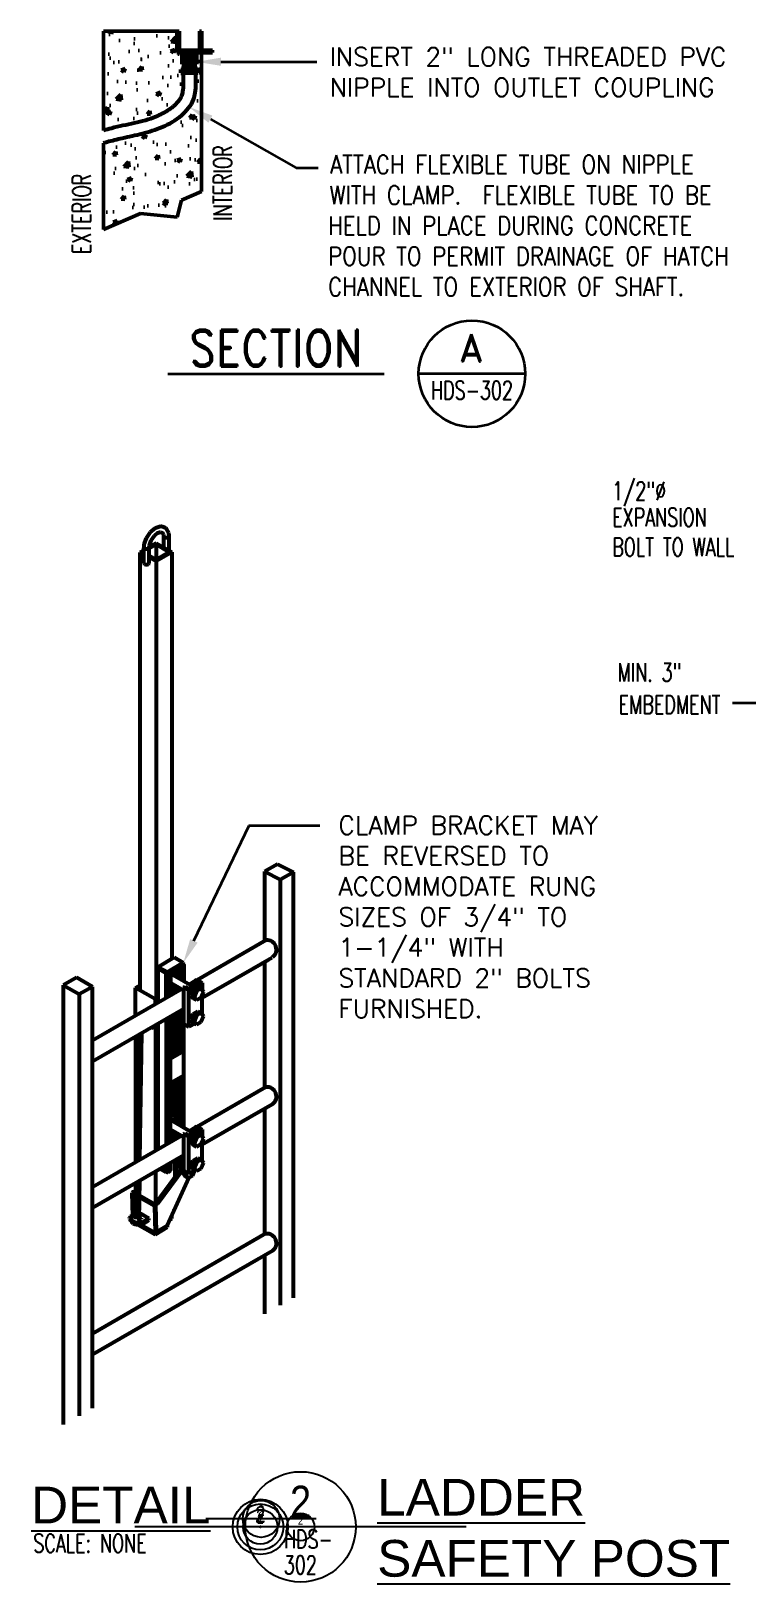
# Model space of a CAD drawing. Header units: inches. Extents: x 2588 to 2838, y -620 to -90.
# Drawn here: x 2682.7 to 2741.3, y -225.2 to -98.2 of the extents above; entities that cross this region are included whole.
import ezdxf
from ezdxf.enums import TextEntityAlignment as Align

# ---------------------------------------------------------------- set-up
doc = ezdxf.new("R2010")
doc.units = ezdxf.units.IN
doc.header["$MEASUREMENT"] = 0
for name, color, linetype in [('0 @ 1', 7, 'Continuous'), ('0 @ 24', 7, 'Continuous'), ('0 @ 30', 7, 'Continuous'), ('0 @ 32', 7, 'Continuous'), ('0 @ 40', 7, 'Continuous'), ('0 @ 48', 7, 'Continuous'), ('0 @ 96', 7, 'Continuous')]:
    doc.layers.add(name, color=color, linetype=linetype)
for name, color, linetype, lineweight in [('DT-MDSO', 200, 'Continuous', 53), ('MU-NOTES', 11, 'Continuous', 35), ('MU-VAULT', 60, 'Continuous', 50)]:
    doc.layers.add(name, color=color, linetype=linetype, lineweight=lineweight)
doc.styles.add('BOLD', font='arial.ttf')
doc.styles.add('ROMAND', font='ROMAND.SHX')
doc.styles.add('RomanS', font='romans.shx')
doc.styles.add('RomanS_not anno', font='romans.shx', dxfattribs={"width": 0.85})

# ---------------------------------------------------------------- blocks, each defined once
blk = doc.blocks.new('Subtitle_Ref_Bubble')
at = {"linetype": 'ByBlock', "lineweight": -2}
blk.add_line((9.034, 0), (-9.034, 0), dxfattribs=at)
blk.add_circle((0, 0), 3.011, dxfattribs=at)
at = {"linetype": 'ByBlock', "lineweight": -2, "style": 'BOLD', "width": 0.85}
blk.add_attdef('NUMBER', text='', height=1, dxfattribs=at).set_placement((0, 0.5), align=Align.CENTER)
at = {"linetype": 'ByBlock', "lineweight": -2, "style": 'RomanS_not anno', "width": 0.85}
blk.add_attdef('SHEET', text='', height=0.75, dxfattribs=at).set_placement((0, -0.5), align=Align.TOP_CENTER)
blk = doc.blocks.new('*U27')
at = {"layer": '0 @ 1'}
ref = blk.add_blockref('Subtitle_Ref_Bubble', (2701.46, -220.55), dxfattribs=dict(at, xscale=0.015625, yscale=0.015625, zscale=0.015625))
ref.add_attrib('NUMBER', '2', dxfattribs={"layer": '0', "color": 0, "linetype": 'ByBlock', "lineweight": -2, "height": 0.0273, "style": 'BOLD', "width": 0.85}).set_placement((2701.46, -220.54), align=Align.CENTER)
at = {"layer": '0 @ 24'}
ref = blk.add_blockref('Subtitle_Ref_Bubble', (2704.75, -220.55), dxfattribs=dict(at, xscale=0.375, yscale=0.375, zscale=0.375))
ref.add_attrib('NUMBER', '2', dxfattribs={"layer": '0', "color": 0, "linetype": 'ByBlock', "lineweight": -2, "height": 0.656, "style": 'BOLD', "width": 0.85}).set_placement((2704.75, -220.36), align=Align.CENTER)
at = {"layer": '0 @ 30'}
ref = blk.add_blockref('Subtitle_Ref_Bubble', (2701.46, -220.55), dxfattribs=dict(at, xscale=0.46875, yscale=0.46875, zscale=0.46875))
ref.add_attrib('NUMBER', '2', dxfattribs={"layer": '0', "color": 0, "linetype": 'ByBlock', "lineweight": -2, "height": 0.82, "style": 'BOLD', "width": 0.85}).set_placement((2701.46, -220.32), align=Align.CENTER)
at = {"layer": '0 @ 32'}
ref = blk.add_blockref('Subtitle_Ref_Bubble', (2701.52, -219.9), dxfattribs=dict(at, xscale=0.5, yscale=0.5, zscale=0.5))
ref.add_attrib('NUMBER', '2', dxfattribs={"layer": '0', "color": 0, "linetype": 'ByBlock', "lineweight": -2, "height": 0.875, "style": 'BOLD', "width": 0.85}).set_placement((2701.52, -219.65), align=Align.CENTER)
at = {"layer": '0 @ 40'}
ref = blk.add_blockref('Subtitle_Ref_Bubble', (2701.46, -220.55), dxfattribs=dict(at, xscale=0.625, yscale=0.625, zscale=0.625))
ref.add_attrib('NUMBER', '2', dxfattribs={"layer": '0', "color": 0, "linetype": 'ByBlock', "lineweight": -2, "height": 1.09, "style": 'BOLD', "width": 0.85}).set_placement((2701.46, -220.24), align=Align.CENTER)
at = {"layer": '0 @ 48'}
ref = blk.add_blockref('Subtitle_Ref_Bubble', (2701.46, -220.55), dxfattribs=dict(at, xscale=0.75, yscale=0.75, zscale=0.75))
ref.add_attrib('NUMBER', '2', dxfattribs={"layer": '0', "color": 0, "linetype": 'ByBlock', "lineweight": -2, "height": 1.31, "style": 'BOLD', "width": 0.85}).set_placement((2701.46, -220.17), align=Align.CENTER)
at = {"layer": '0 @ 96'}
ref = blk.add_blockref('Subtitle_Ref_Bubble', (2704.75, -220.55), dxfattribs=dict(at, xscale=1.5, yscale=1.5, zscale=1.5))
ref.add_attrib('NUMBER', '2', dxfattribs={"layer": '0', "color": 0, "linetype": 'ByBlock', "lineweight": -2, "height": 2.62, "style": 'BOLD', "width": 0.85}).set_placement((2704.75, -219.8), align=Align.CENTER)

msp = doc.modelspace()

# ---------------------------------------------------------------- hatches: boundary and pattern name
at = {"layer": 'MU-VAULT'}
h = msp.add_hatch(dxfattribs=at)
h.set_pattern_fill('AR-CONC', color=256, scale=0.4826, style=0)
h.set_pattern_definition([(50, (2484.155, -251.0765), (3.461498, -0.302842), [0.36195, -3.98145]), (355, (2484.155, -251.0765), (-0.669614, 3.63008), [0.28956, -3.18516]), (100.4514, (2484.4433, -251.1018), (2.791886, 3.327235), [0.30761, -3.38371]), (46.1842, (2484.155, -250.1113), (5.150505, -0.798795), [0.54292, -5.97218]), (96.6356, (2484.584, -250.178), (4.51068, 4.70109), [0.46142, -5.07557]), (351.1842, (2484.155, -250.1113), (4.51068, 4.7011), [0.43434, -4.77774]), (21, (2484.6375, -250.3526), (2.880673, -1.94304), [0.36195, -3.98145]), (326, (2484.6375, -250.3526), (1.17424, 3.499574), [0.28956, -3.18516]), (71.4514, (2484.8775, -250.5146), (4.054914, 1.556532), [0.30761, -3.38371]), (37.5, (2484.1549, -251.0765), (0.0586835, 1.606546), [0, -3.146552, 0, -3.23342, 0, -3.197225]), (7.5, (2484.1549, -251.0765), (1.269574, 1.903431), [0, -1.843532, 0, -3.074162, 0, -1.218565]), (327.5, (2483.0787, -251.0765), (2.576227, -0.10885), [0, -1.2065, 0, -3.76428, 0, -4.99491]), (317.5, (2482.596, -251.0765), (2.814456, 0.483107), [0, -1.56845, 0, -2.499868, 0, -3.54711])])
edge = h.paths.add_edge_path()
edge.add_line((2695.04, -99.94), (2694.64, -99.94))
edge.add_line((2694.64, -99.94), (2694.64, -98.18))
edge.add_line((2694.64, -98.18), (2688.64, -98.18))
edge.add_line((2688.64, -98.18), (2688.64, -106.31))
edge.add_spline(control_points=[(2688.64, -106.31), (2688.85, -106.25), (2689.06, -106.2), (2689.91, -105.98), (2690.54, -105.86), (2691.76, -105.58), (2692.36, -105.42), (2693.29, -105.04), (2693.64, -104.86), (2694.3, -104.41), (2694.6, -104.13), (2694.89, -103.73), (2694.95, -103.61), (2695.05, -103.38), (2695.08, -103.26), (2695.14, -102.94), (2695.16, -102.73), (2695.16, -102.37), (2695.15, -102.24), (2695.15, -101.59)], knot_values=[0.13922, 0.13922, 0.13922, 0.13922, 0.776289, 0.776289, 2.692759, 2.692759, 4.60923, 4.60923, 5.91004, 5.91004, 7.210851, 7.210851, 7.717003, 7.717003, 8.223156, 8.223156, 8.943923, 8.943923, 9.347005, 9.347005, 9.347005, 9.347005], degree=3, periodic=0)
edge.add_line((2695.15, -101.59), (2694.95, -101.59))
edge.add_line((2694.95, -101.59), (2694.95, -101.33))
edge.add_line((2694.95, -101.33), (2695.15, -101.33))
edge.add_spline(control_points=[(2695.15, -101.33), (2695.15, -101.25), (2695.15, -101.18), (2695.14, -101.09)], knot_values=[0.052121, 0.052121, 0.052121, 0.052121, 0.089135, 0.089135, 0.089135, 0.089135], degree=3, periodic=0)
edge.add_line((2695.14, -101.09), (2695.19, -101.09))
edge.add_line((2695.19, -101.09), (2695.19, -100.89))
edge.add_line((2695.19, -100.89), (2695.04, -100.89))
edge.add_line((2695.04, -100.89), (2695.04, -99.94))
edge = h.paths.add_edge_path()
edge.add_line((2696.64, -99.94), (2696.24, -99.94))
edge.add_line((2696.24, -99.94), (2696.24, -100.89))
edge.add_line((2696.24, -100.89), (2696.09, -100.89))
edge.add_line((2696.09, -100.89), (2696.09, -101.09))
edge.add_line((2696.09, -101.09), (2696.14, -101.09))
edge.add_spline(control_points=[(2696.14, -101.09), (2696.14, -101.18), (2696.15, -101.25), (2696.15, -101.33)], knot_values=[0.053273, 0.053273, 0.053273, 0.053273, 0.090908, 0.090908, 0.090908, 0.090908], degree=3, periodic=0)
edge.add_line((2696.15, -101.33), (2696.34, -101.33))
edge.add_line((2696.34, -101.33), (2696.34, -101.46))
edge.add_arc((2696.47, -101.46), 0.128, 68.9837, 180, ccw=False)
edge.add_line((2696.51, -101.34), (2696.39, -101.56))
edge.add_arc((2696.47, -101.46), 0.128, 180, 231.0163, ccw=False)
edge.add_line((2696.34, -101.46), (2696.34, -101.59))
edge.add_line((2696.34, -101.59), (2696.15, -101.59))
edge.add_spline(control_points=[(2696.15, -101.59), (2696.15, -102.21), (2696.16, -102.35), (2696.16, -102.73), (2696.15, -102.99), (2696.08, -103.42), (2696.03, -103.6), (2695.87, -104.04), (2695.73, -104.29), (2695.39, -104.72), (2695.2, -104.92), (2694.52, -105.52), (2693.99, -105.82), (2692.9, -106.29), (2692.34, -106.45), (2691.24, -106.73), (2690.7, -106.84), (2689.74, -107.06), (2689.33, -107.16), (2688.83, -107.3), (2688.73, -107.33), (2688.64, -107.36)], knot_values=[0.142002, 0.142002, 0.142002, 0.142002, 0.533719, 0.533719, 1.20199, 1.20199, 1.665996, 1.665996, 2.364224, 2.364224, 3.062452, 3.062452, 4.718596, 4.718596, 6.37474, 6.37474, 8.030884, 8.030884, 9.35038, 9.35038, 9.646594, 9.646594, 9.646594, 9.646594], degree=3, periodic=0)
edge.add_line((2688.64, -107.36), (2688.64, -114.43))
edge.add_line((2688.64, -114.43), (2691.65, -113.11))
edge.add_line((2691.65, -113.11), (2694.65, -113.42))
edge.add_line((2694.65, -113.42), (2695.01, -112.03))
edge.add_line((2695.01, -112.03), (2696.64, -111.31))
edge.add_line((2696.64, -111.31), (2696.64, -99.94))
h.paths.add_polyline_path([(2696.42, -101.58), (2696.55, -101.36, -0.854327)], flags=16)

# ---------------------------------------------------------------- linework, layer by layer
at = {"layer": 'DT-MDSO'}
for p, q in [((2694.64, -98.18), (2694.64, -99.94)), ((2694.64, -98.18), (2694.81, -98.18)), ((2694.81, -98.18), (2694.81, -99.76)), ((2696.47, -98.18), (2696.47, -99.76)), ((2696.47, -98.18), (2696.64, -98.18)), ((2696.64, -98.18), (2696.64, -99.94)), ((2694.64, -99.94), (2696.64, -99.94)), ((2694.81, -99.76), (2696.47, -99.76)), ((2695.04, -99.94), (2695.04, -100.89)), ((2695.04, -100.11), (2696.24, -100.3)), ((2695.04, -100.31), (2696.24, -100.5)), ((2695.26, -99.94), (2696.24, -100.09)), ((2696.08, -99.94), (2697.54, -99.94)), ((2696.24, -99.94), (2696.24, -100.89)), ((2696.64, -99.76), (2697.54, -99.76)), ((2697.54, -99.94), (2697.54, -99.76)), ((2694.95, -101.33), (2696.34, -101.33)), ((2694.95, -101.59), (2694.95, -101.33)), ((2694.95, -101.59), (2696.34, -101.59)), ((2694.99, -101.55), (2694.99, -101.36)), ((2695.04, -100.51), (2696.24, -100.7)), ((2695.04, -100.71), (2696.17, -100.89)), ((2695.04, -100.89), (2696.24, -100.89)), ((2695.06, -101.55), (2695.06, -101.36)), ((2696.14, -101.09), (2695.14, -101.09)), ((2695.14, -101.55), (2695.14, -101.36)), ((2695.19, -100.89), (2695.19, -101.09)), ((2695.21, -101.55), (2695.21, -101.36)), ((2695.29, -101.55), (2695.29, -101.36)), ((2695.37, -101.55), (2695.37, -101.36)), ((2695.44, -101.55), (2695.44, -101.36)), ((2695.52, -101.55), (2695.52, -101.36)), ((2695.6, -101.55), (2695.6, -101.36)), ((2695.67, -101.55), (2695.67, -101.36)), ((2695.75, -101.55), (2695.75, -101.36)), ((2695.83, -101.55), (2695.83, -101.36)), ((2695.9, -101.55), (2695.9, -101.36)), ((2695.98, -101.55), (2695.98, -101.36)), ((2696.05, -101.55), (2696.05, -101.36)), ((2696.09, -100.89), (2696.09, -101.09)), ((2696.13, -101.55), (2696.13, -101.36)), ((2696.21, -101.55), (2696.21, -101.36)), ((2696.28, -101.55), (2696.28, -101.36)), ((2696.34, -101.59), (2696.34, -101.33)), ((2696.51, -101.34), (2696.39, -101.56)), ((2696.55, -101.36), (2696.42, -101.58)), ((2692.12, -139.66), (2691.94, -140.17)), ((2692.44, -139.19), (2692.12, -139.66)), ((2692.82, -138.87), (2692.44, -139.19)), ((2692.52, -139.86), (2692.79, -139.49)), ((2692.79, -139.49), (2693.1, -139.21)), ((2692.88, -138.84), (2692.82, -138.87)), ((2693.3, -138.7), (2692.88, -138.84)), ((2693.07, -139.24), (2693.33, -139.15)), ((2693.39, -138.71), (2693.3, -138.7)), ((2693.31, -139.17), (2693.47, -139.22)), ((2693.72, -138.84), (2693.39, -138.71)), ((2693.44, -139.21), (2693.53, -139.38)), ((2693.53, -139.38), (2693.54, -139.54)), ((2693.61, -139.61), (2693.54, -139.54)), ((2693.54, -139.54), (2693.54, -140.44)), ((2693.72, -139.63), (2693.61, -139.61)), ((2693.79, -138.91), (2693.72, -138.84)), ((2693.82, -139.63), (2693.72, -139.63)), ((2693.97, -139.24), (2693.79, -138.91)), ((2693.93, -139.61), (2693.82, -139.63)), ((2694, -139.54), (2693.93, -139.61)), ((2694, -139.47), (2693.97, -139.24)), ((2694, -139.54), (2694, -139.47)), ((2694, -140.68), (2694, -139.54)), ((2694, -140.68), (2694, -139.54)), ((2691.63, -140.81), (2691.93, -140.65)), ((2691.93, -140.98), (2691.63, -140.81)), ((2691.63, -176.66), (2691.63, -140.83)), ((2691.93, -140.77), (2691.86, -140.81)), ((2691.93, -140.86), (2691.86, -140.81)), ((2691.94, -140.17), (2691.93, -140.42)), ((2691.93, -140.42), (2691.93, -140.47)), ((2691.98, -140.54), (2691.93, -140.47)), ((2691.93, -141.74), (2691.93, -140.47)), ((2692.08, -140.58), (2691.98, -140.54)), ((2692.21, -140.58), (2692.08, -140.58)), ((2692.31, -140.54), (2692.21, -140.58)), ((2692.37, -140.47), (2692.31, -140.54)), ((2692.93, -140.19), (2692.37, -140.52)), ((2692.37, -140.47), (2692.38, -140.28)), ((2692.37, -141.74), (2692.37, -140.47)), ((2692.37, -141.74), (2692.37, -140.47)), ((2692.38, -140.28), (2692.52, -139.86)), ((2692.93, -140.07), (2692.38, -140.38)), ((2692.93, -140.07), (2694.21, -140.81)), ((2693.98, -140.81), (2692.93, -140.19)), ((2692.93, -140.19), (2692.93, -141.42)), ((2692.93, -141.42), (2693.98, -140.81)), ((2694.21, -140.81), (2692.93, -141.56)), ((2694.21, -140.81), (2694.21, -174.09)), ((2691.98, -141.79), (2691.93, -141.74)), ((2691.98, -141.79), (2692.08, -141.82)), ((2692.08, -141.82), (2692.21, -141.82)), ((2692.21, -141.82), (2692.31, -141.79)), ((2692.31, -141.79), (2692.37, -141.74)), ((2692.93, -141.42), (2692.37, -141.1)), ((2692.93, -141.56), (2692.37, -141.24)), ((2692.93, -141.56), (2692.93, -177.35)), ((2702.86, -166.33), (2701.79, -166.93)), ((2702.86, -166.33), (2704.16, -166.99)), ((2701.79, -166.93), (2703.09, -167.59)), ((2701.79, -166.94), (2701.79, -172.63)), ((2703.09, -167.59), (2703.09, -202.4)), ((2704.17, -166.99), (2703.1, -167.59)), ((2704.16, -201.8), (2704.16, -166.99)), ((2701.95, -172.55), (2696.3, -175.82)), ((2694.4, -173.97), (2693.1, -174.75)), ((2695.16, -174.41), (2694.4, -173.97)), ((2696.71, -177.28), (2702.43, -173.97)), ((2693.03, -174.8), (2693.07, -174.78)), ((2693.03, -174.83), (2693.03, -174.8)), ((2693.03, -174.8), (2693.03, -174.83)), ((2693.07, -174.87), (2693.03, -174.83)), ((2693.03, -174.83), (2693.03, -177.7)), ((2693.1, -174.76), (2693.07, -174.78)), ((2693.75, -175.27), (2693.07, -174.87)), ((2693.07, -174.87), (2693.07, -177.68)), ((2693.1, -174.75), (2693.1, -174.83)), ((2693.86, -175.17), (2693.1, -174.75)), ((2693.1, -174.83), (2693.86, -175.27)), ((2693.82, -175.29), (2693.75, -175.27)), ((2693.75, -177.28), (2693.75, -175.27)), ((2693.88, -175.29), (2693.82, -175.29)), ((2695.16, -174.41), (2693.86, -175.17)), ((2693.86, -175.27), (2695.16, -174.52)), ((2693.86, -175.27), (2693.86, -175.17)), ((2693.88, -175.29), (2693.93, -175.27)), ((2694.09, -175.18), (2693.93, -175.27)), ((2693.93, -175.27), (2693.93, -177.17)), ((2694.09, -175.18), (2694.12, -175.15)), ((2694.09, -177.08), (2694.09, -175.18)), ((2694.12, -175.11), (2694.11, -175.11)), ((2694.67, -175.08), (2694.12, -175.4)), ((2694.12, -175.15), (2694.12, -175.11)), ((2694.12, -177.07), (2694.12, -175.15)), ((2694.12, -175.15), (2694.12, -177.07)), ((2694.67, -174.92), (2694.56, -174.87)), ((2694.67, -174.82), (2694.67, -175.61)), ((2694.84, -174.71), (2694.84, -175.71)), ((2694.97, -174.66), (2694.9, -174.66)), ((2694.97, -174.66), (2695.02, -174.64)), ((2695.18, -174.55), (2695.02, -174.64)), ((2695.02, -174.64), (2695.02, -175.8)), ((2695.16, -174.52), (2695.16, -174.41)), ((2695.16, -174.46), (2695.18, -174.46)), ((2695.18, -174.46), (2695.2, -174.5)), ((2695.18, -174.55), (2695.2, -174.53)), ((2695.18, -175.89), (2695.18, -174.55)), ((2695.2, -174.53), (2695.2, -174.5)), ((2695.2, -175.91), (2695.2, -174.53)), ((2695.2, -174.53), (2695.2, -175.91)), ((2702.12, -174.15), (2696.71, -177.28)), ((2696.71, -177.28), (2702.12, -174.15)), ((2696.71, -177.28), (2702.12, -174.15)), ((2701.79, -174.35), (2701.79, -184.64)), ((2686.42, -175.61), (2685.33, -176.24)), ((2685.33, -176.24), (2685.33, -212.18)), ((2685.33, -176.24), (2686.64, -176.98)), ((2687.73, -176.37), (2686.42, -175.61)), ((2687.73, -176.37), (2686.64, -176.98)), ((2687.73, -210.85), (2687.73, -176.37)), ((2695, -176.56), (2687.73, -180.76)), ((2691.26, -176.45), (2691.63, -176.24)), ((2692.88, -177.38), (2691.26, -176.45)), ((2691.26, -178.74), (2691.26, -176.45)), ((2694.12, -176.05), (2695.2, -176.66)), ((2695.2, -176.66), (2694.12, -176.05)), ((2694.12, -176.05), (2695.2, -176.66)), ((2695.2, -176.66), (2694.12, -176.05)), ((2694.12, -176.2), (2694.25, -176.13)), ((2695.95, -176.34), (2694.33, -175.41)), ((2694.39, -176.2), (2694.39, -176.85)), ((2694.67, -176.36), (2694.67, -176.77)), ((2694.84, -176.47), (2694.84, -176.64)), ((2695.2, -176.42), (2695.3, -176.34)), ((2695.2, -179.4), (2695.2, -176.42)), ((2695.62, -176.66), (2695.2, -176.42)), ((2695.3, -176.34), (2695.62, -176.52)), ((2695.62, -176.52), (2696.48, -176.03)), ((2696.71, -176.03), (2695.62, -176.66)), ((2696.16, -175.89), (2695.67, -176.19)), ((2695.79, -177.07), (2695.97, -176.57)), ((2695.97, -176.57), (2696.36, -176.36)), ((2696.23, -176.73), (2695.97, -176.57)), ((2696.16, -175.85), (2696.27, -175.78)), ((2696.48, -176.03), (2696.16, -175.85)), ((2696.16, -175.85), (2696.16, -176.22)), ((2696.6, -176.5), (2696.23, -176.73)), ((2696.27, -175.78), (2696.71, -176.03)), ((2696.36, -176.36), (2696.6, -176.5)), ((2696.6, -176.5), (2696.8, -176.77)), ((2696.71, -176.03), (2696.71, -176.64)), ((2686.64, -176.98), (2686.64, -211.46)), ((2693.03, -177.29), (2692.88, -177.38)), ((2692.88, -177.79), (2692.88, -177.38)), ((2694.48, -176.8), (2694.12, -177.01)), ((2694.53, -176.84), (2694.48, -176.8)), ((2695.62, -179.65), (2695.62, -176.66)), ((2695.97, -177.33), (2695.79, -177.07)), ((2695.79, -177.07), (2696.04, -177.21)), ((2696.23, -177.47), (2695.97, -177.33)), ((2696.23, -176.73), (2696.04, -177.21)), ((2696.04, -177.21), (2696.23, -177.47)), ((2696.6, -177.26), (2696.23, -177.47)), ((2696.6, -177.26), (2696.8, -176.77)), ((2696.71, -178.65), (2696.71, -177.01)), ((2695.2, -178.16), (2687.73, -182.47)), ((2693.75, -178.98), (2693.75, -189.27)), ((2693.93, -189.16), (2693.93, -178.88)), ((2694.09, -178.79), (2694.09, -182.16)), ((2694.12, -182.15), (2694.12, -178.77)), ((2694.12, -182.15), (2694.12, -178.77)), ((2694.39, -178.63), (2694.39, -181.99)), ((2694.67, -178.47), (2694.67, -181.83)), ((2694.74, -178.42), (2695.2, -178.67)), ((2695.2, -178.67), (2694.74, -178.42)), ((2694.76, -178.42), (2695.2, -178.67)), ((2695.2, -178.67), (2694.76, -178.42)), ((2694.84, -178.47), (2694.84, -181.72)), ((2695.02, -181.62), (2695.02, -178.58)), ((2695.18, -178.67), (2695.18, -181.64)), ((2695.79, -179.07), (2695.97, -178.58)), ((2695.97, -179.33), (2695.79, -179.07)), ((2695.79, -179.07), (2696.04, -179.21)), ((2695.97, -178.58), (2696.36, -178.37)), ((2696.23, -178.72), (2695.97, -178.58)), ((2696.23, -178.72), (2696.04, -179.21)), ((2696.6, -178.51), (2696.23, -178.72)), ((2696.36, -178.37), (2696.6, -178.51)), ((2696.6, -178.51), (2696.8, -178.77)), ((2696.6, -179.26), (2696.8, -178.77)), ((2696.69, -179.03), (2696.71, -179.03)), ((2696.71, -179.03), (2696.71, -179.02)), ((2691.47, -180.32), (2691.31, -190.69)), ((2691.61, -190.51), (2691.77, -180.14)), ((2692.58, -179.67), (2692.73, -179.74)), ((2692.73, -179.74), (2692.58, -179.67)), ((2692.58, -179.67), (2692.73, -179.74)), ((2692.75, -179.56), (2692.72, -179.61)), ((2692.72, -179.61), (2692.72, -179.69)), ((2692.73, -179.74), (2692.72, -179.69)), ((2692.77, -179.76), (2692.73, -179.74)), ((2692.82, -179.76), (2692.77, -179.76)), ((2692.88, -179.7), (2692.82, -179.76)), ((2692.91, -179.63), (2692.88, -179.7)), ((2692.88, -179.7), (2692.88, -189.78)), ((2692.89, -179.49), (2692.91, -179.51)), ((2692.91, -179.51), (2692.89, -179.49)), ((2692.91, -179.51), (2692.93, -179.56)), ((2692.93, -179.56), (2692.91, -179.63)), ((2693.03, -179.4), (2693.03, -189.69)), ((2693.07, -179.39), (2693.07, -189.67)), ((2695.2, -179.4), (2695.62, -179.65)), ((2695.2, -187.9), (2695.2, -179.42)), ((2695.2, -187.9), (2695.2, -179.42)), ((2696.08, -179.4), (2695.62, -179.65)), ((2696.23, -179.47), (2695.97, -179.33)), ((2696.04, -179.21), (2696.23, -179.47)), ((2696.6, -179.26), (2696.23, -179.47)), ((2691.26, -180.44), (2691.26, -190.73)), ((2695.09, -181.58), (2694, -182.2)), ((2694.09, -182.25), (2695.18, -181.64)), ((2695.18, -181.64), (2695.09, -181.58)), ((2695.18, -181.64), (2695.18, -183.62)), ((2694.09, -182.25), (2694, -182.2)), ((2694, -182.2), (2694, -184.2)), ((2694.09, -182.25), (2694.09, -184.26)), ((2694.09, -184.26), (2695.18, -183.62)), ((2694.39, -184.08), (2694.39, -186.86)), ((2694.67, -183.92), (2694.67, -187.6)), ((2694.84, -183.82), (2694.84, -187.7)), ((2695.02, -187.79), (2695.02, -183.73)), ((2695.18, -183.62), (2695.18, -187.88)), ((2694.09, -184.26), (2694, -184.2)), ((2694.09, -184.26), (2694.09, -189.07)), ((2694.12, -189.06), (2694.12, -184.24)), ((2694.12, -189.06), (2694.12, -184.24)), ((2701.91, -184.57), (2696.3, -187.81)), ((2696.71, -189.28), (2702.45, -185.97)), ((2702.45, -185.97), (2696.71, -189.28)), ((2696.71, -189.28), (2702.45, -185.97)), ((2696.71, -189.28), (2702.45, -185.97)), ((2701.79, -186.35), (2701.79, -196.64)), ((2694.48, -186.81), (2694.12, -187)), ((2694.67, -187.07), (2694.12, -187.39)), ((2695.95, -188.33), (2694.33, -187.4)), ((2694.67, -186.93), (2694.48, -186.81)), ((2696.16, -187.88), (2695.67, -188.18)), ((2696.16, -187.84), (2696.27, -187.77)), ((2696.48, -188.04), (2696.16, -187.84)), ((2696.16, -187.84), (2696.16, -188.21)), ((2696.27, -187.77), (2696.71, -188.04)), ((2695, -188.56), (2687.73, -192.76)), ((2694.12, -188.05), (2695.2, -188.67)), ((2695.2, -188.67), (2694.12, -188.05)), ((2694.12, -188.05), (2695.2, -188.67)), ((2695.2, -188.67), (2694.12, -188.05)), ((2694.12, -188.19), (2694.25, -188.12)), ((2694.48, -188.81), (2694.12, -189)), ((2694.39, -188.21), (2694.39, -188.86)), ((2694.51, -188.83), (2694.48, -188.81)), ((2694.67, -188.37), (2694.67, -188.76)), ((2694.84, -188.48), (2694.84, -188.63)), ((2695.2, -188.41), (2695.3, -188.33)), ((2695.2, -191.39), (2695.2, -188.41)), ((2695.62, -188.65), (2695.2, -188.41)), ((2695.3, -188.33), (2695.62, -188.51)), ((2695.62, -188.51), (2696.48, -188.04)), ((2696.71, -188.04), (2695.62, -188.65)), ((2695.62, -191.66), (2695.62, -188.65)), ((2695.79, -189.06), (2695.97, -188.56)), ((2696.04, -189.2), (2695.79, -189.06)), ((2695.79, -189.06), (2695.97, -189.32)), ((2695.97, -188.56), (2696.36, -188.35)), ((2696.23, -188.72), (2695.97, -188.56)), ((2696.23, -188.72), (2696.04, -189.2)), ((2696.04, -189.2), (2696.23, -189.48)), ((2696.6, -188.49), (2696.23, -188.72)), ((2696.6, -189.25), (2696.23, -189.48)), ((2696.36, -188.35), (2696.6, -188.49)), ((2696.6, -188.49), (2696.8, -188.77)), ((2696.6, -189.25), (2696.8, -188.77)), ((2696.71, -188.04), (2696.71, -188.65)), ((2696.71, -190.64), (2696.71, -189)), ((2687.73, -194.46), (2695.2, -190.15)), ((2695.2, -190.15), (2687.73, -194.46)), ((2687.73, -194.46), (2695.2, -190.15)), ((2687.73, -194.46), (2695.2, -190.15)), ((2694.62, -190.48), (2694.67, -190.51)), ((2694.67, -190.46), (2694.67, -190.78)), ((2694.76, -190.41), (2695.2, -190.66)), ((2695.2, -190.66), (2694.76, -190.41)), ((2694.76, -190.41), (2695.2, -190.66)), ((2695.2, -190.66), (2694.76, -190.41)), ((2694.84, -190.88), (2694.84, -190.46)), ((2696.23, -189.48), (2695.97, -189.32)), ((2695.97, -190.57), (2696.36, -190.36)), ((2696.6, -190.5), (2696.23, -190.73)), ((2696.36, -190.36), (2696.6, -190.5)), ((2696.6, -190.5), (2696.8, -190.76)), ((2692.88, -191.48), (2692.88, -194.1)), ((2695.13, -191.06), (2692.91, -194.08)), ((2695.2, -191.2), (2693.03, -194.14)), ((2693.3, -191.25), (2693.75, -191.52)), ((2693.75, -191.52), (2693.75, -190.97)), ((2693.82, -191.53), (2693.75, -191.52)), ((2693.82, -191.53), (2693.88, -191.53)), ((2693.93, -191.52), (2693.88, -191.53)), ((2693.93, -190.88), (2693.93, -191.52)), ((2693.93, -191.52), (2694.09, -191.43)), ((2694.09, -191.43), (2694.09, -190.8)), ((2694.12, -191.39), (2694.09, -191.43)), ((2694.12, -191.39), (2694.12, -190.78)), ((2694.12, -190.78), (2694.12, -191.39)), ((2694.49, -191.92), (2694.49, -190.55)), ((2694.49, -191.22), (2695.2, -190.83)), ((2694.79, -190.87), (2694.49, -191.04)), ((2694.56, -191.18), (2694.49, -191.15)), ((2694.49, -191.22), (2694.56, -191.18)), ((2694.51, -191.02), (2694.67, -190.73)), ((2694.53, -191.02), (2694.67, -190.76)), ((2694.56, -191.18), (2694.56, -191.82)), ((2694.65, -190.95), (2694.72, -190.81)), ((2694.67, -190.78), (2694.84, -190.88)), ((2694.67, -190.94), (2694.72, -190.83)), ((2694.79, -190.83), (2694.76, -190.85)), ((2694.76, -190.87), (2694.76, -190.85)), ((2694.76, -190.85), (2694.83, -190.85)), ((2694.76, -190.85), (2694.77, -190.9)), ((2694.83, -190.87), (2694.76, -190.87)), ((2694.77, -190.9), (2694.77, -190.88)), ((2694.77, -190.88), (2694.81, -190.88)), ((2694.81, -190.9), (2694.77, -190.9)), ((2694.77, -190.9), (2694.81, -190.9)), ((2694.83, -190.85), (2694.79, -190.83)), ((2694.81, -190.9), (2694.83, -190.85)), ((2694.81, -190.88), (2694.83, -190.87)), ((2694.9, -190.9), (2694.84, -190.88)), ((2694.97, -190.9), (2694.9, -190.9)), ((2695.02, -190.88), (2694.97, -190.9)), ((2695.02, -190.57), (2695.02, -190.88)), ((2695.02, -190.88), (2695.18, -190.8)), ((2695.2, -191.39), (2695.11, -191.6)), ((2695.35, -191.76), (2695.11, -191.6)), ((2695.11, -191.6), (2695.3, -191.89)), ((2695.2, -190.99), (2695.13, -191.06)), ((2695.2, -191.09), (2695.13, -191.06)), ((2695.18, -190.8), (2695.18, -190.66)), ((2695.2, -190.78), (2695.18, -190.8)), ((2695.2, -191.39), (2695.62, -191.66)), ((2695.35, -191.76), (2695.44, -191.55)), ((2695.55, -192.03), (2695.35, -191.76)), ((2695.92, -191.82), (2695.55, -192.03)), ((2696.09, -191.39), (2695.62, -191.66)), ((2695.79, -191.06), (2695.97, -190.57)), ((2696.04, -191.2), (2695.79, -191.06)), ((2695.79, -191.06), (2695.97, -191.32)), ((2695.92, -191.82), (2696.09, -191.39)), ((2696.23, -190.73), (2695.97, -190.57)), ((2696.23, -191.46), (2695.97, -191.32)), ((2696.23, -190.73), (2696.04, -191.2)), ((2696.04, -191.2), (2696.23, -191.46)), ((2696.6, -191.25), (2696.23, -191.46)), ((2696.6, -191.25), (2696.8, -190.76)), ((2696.69, -191.04), (2696.71, -191.02)), ((2696.71, -191.02), (2696.71, -191.01)), ((2691.06, -193.15), (2691.19, -193.08)), ((2691.26, -192.99), (2691.19, -193.08)), ((2691.19, -193.08), (2691.26, -193.12)), ((2691.29, -192.41), (2691.24, -195.38)), ((2691.26, -192.43), (2691.26, -193.26)), ((2691.54, -195.47), (2691.59, -192.24)), ((2693.84, -195.89), (2695.62, -191.99)), ((2695.55, -192.03), (2695.3, -191.89)), ((2691.06, -193.15), (2690.94, -193.22)), ((2690.94, -193.22), (2690.99, -195.14)), ((2691.28, -193.42), (2690.94, -193.22)), ((2691.28, -193.27), (2691.06, -193.15)), ((2691.19, -193.22), (2691.06, -193.15)), ((2691.26, -193.19), (2691.19, -193.22)), ((2691.56, -193.57), (2692.81, -194.28)), ((2692.91, -194.21), (2691.57, -193.43)), ((2692.91, -194.08), (2692.79, -194.15)), ((2692.81, -194.15), (2692.79, -194.15)), ((2692.79, -194.15), (2692.91, -194.21)), ((2692.91, -194.21), (2692.81, -194.28)), ((2692.81, -194.28), (2692.86, -196.49)), ((2693.03, -194.14), (2692.91, -194.08)), ((2693.03, -194.14), (2692.91, -194.21)), ((2692.96, -196.42), (2692.91, -194.21)), ((2690.75, -195.28), (2690.73, -195.35)), ((2690.73, -195.35), (2690.75, -195.4)), ((2690.8, -195.21), (2690.75, -195.28)), ((2690.75, -195.4), (2690.89, -195.49)), ((2690.85, -195.16), (2690.8, -195.21)), ((2690.91, -195.14), (2690.85, -195.16)), ((2691.05, -195.09), (2690.89, -195.24)), ((2690.89, -195.24), (2690.89, -195.44)), ((2690.89, -195.44), (2690.89, -195.56)), ((2691.05, -195.6), (2690.89, -195.44)), ((2690.89, -195.56), (2691.05, -195.72)), ((2690.94, -195.16), (2690.91, -195.14)), ((2690.96, -195.17), (2690.94, -195.16)), ((2691.26, -194.98), (2691.05, -195.09)), ((2691.31, -195.68), (2691.05, -195.6)), ((2691.54, -195.47), (2691.42, -195.47)), ((2692.35, -195.33), (2691.54, -194.87)), ((2691.54, -195.21), (2691.64, -195.24)), ((2691.54, -195.35), (2691.64, -195.37)), ((2691.54, -195.47), (2691.64, -195.44)), ((2691.63, -195.68), (2691.91, -195.6)), ((2691.64, -195.24), (2691.7, -195.3)), ((2691.64, -195.37), (2691.68, -195.4)), ((2691.64, -195.44), (2691.7, -195.37)), ((2691.7, -195.3), (2691.7, -195.37)), ((2692.35, -195.33), (2691.91, -195.6)), ((2691.91, -195.72), (2692.35, -195.45)), ((2691.91, -195.6), (2691.91, -195.72)), ((2692.35, -195.45), (2692.35, -195.33)), ((2694.05, -195.44), (2694.21, -195.33)), ((2694.21, -195.33), (2694.21, -195.07)), ((2694.4, -194.68), (2694.4, -194.65)), ((2694.4, -194.66), (2694.42, -194.66)), ((2694.42, -194.66), (2694.4, -194.68)), ((2694.42, -194.66), (2694.42, -194.59)), ((2701.91, -196.56), (2687.73, -204.76)), ((2691.05, -195.72), (2691.31, -195.81)), ((2691.63, -195.68), (2691.31, -195.68)), ((2691.31, -195.81), (2691.63, -195.81)), ((2691.42, -195.81), (2692.86, -196.63)), ((2691.63, -195.81), (2691.91, -195.72)), ((2692.86, -196.49), (2691.64, -195.81)), ((2692.86, -196.49), (2693.84, -195.89)), ((2692.86, -196.63), (2693.84, -196.04)), ((2692.86, -196.49), (2692.96, -196.42)), ((2692.86, -196.49), (2692.86, -196.63)), ((2692.96, -196.42), (2693.84, -195.89)), ((2693.84, -195.89), (2693.84, -196.04)), ((2687.73, -206.45), (2702.47, -197.95)), ((2701.31, -198.62), (2687.73, -206.45)), ((2687.73, -206.45), (2701.31, -198.62)), ((2701.31, -198.62), (2687.73, -206.45)), ((2701.79, -198.35), (2701.79, -203.13))]:
    msp.add_line(p, q, dxfattribs=at)
for centre, radius, start, end in [((2696.47, -101.46), 0.128, 68.9837, 231.0163), ((2696.47, -101.46), 0.128, 248.9837, 51.0163), ((2702, -173.32), 0.777, 305.3215, 94.678), ((2702, -185.34), 0.777, 305.3215, 94.678), ((2702, -197.34), 0.777, 305.3215, 94.678)]:
    msp.add_arc(centre, radius, start, end, dxfattribs=at)
for points, knots in [([(2696.15, -101.59), (2696.15, -102.21), (2696.16, -102.35), (2696.16, -102.73), (2696.15, -102.99), (2696.08, -103.42), (2696.03, -103.6), (2695.87, -104.04), (2695.73, -104.29), (2695.39, -104.72), (2695.2, -104.92), (2694.52, -105.52), (2693.99, -105.82), (2692.9, -106.29), (2692.34, -106.45), (2691.24, -106.73), (2690.7, -106.84), (2689.74, -107.06), (2689.33, -107.16), (2688.83, -107.3), (2688.73, -107.33), (2688.64, -107.36)], [0.142002, 0.142002, 0.142002, 0.142002, 0.533719, 0.533719, 1.20199, 1.20199, 1.665996, 1.665996, 2.364224, 2.364224, 3.062452, 3.062452, 4.718596, 4.718596, 6.37474, 6.37474, 8.030884, 8.030884, 9.35038, 9.35038, 9.646594, 9.646594, 9.646594, 9.646594]), ([(2695.15, -101.59), (2695.15, -102.24), (2695.16, -102.37), (2695.16, -102.73), (2695.14, -102.94), (2695.08, -103.26), (2695.05, -103.38), (2694.95, -103.61), (2694.89, -103.73), (2694.6, -104.13), (2694.3, -104.41), (2693.64, -104.86), (2693.29, -105.04), (2692.36, -105.42), (2691.76, -105.58), (2690.54, -105.86), (2689.91, -105.98), (2689.06, -106.2), (2688.85, -106.25), (2688.64, -106.31)], [0.13922, 0.13922, 0.13922, 0.13922, 0.542301, 0.542301, 1.263068, 1.263068, 1.769221, 1.769221, 2.275373, 2.275373, 3.576184, 3.576184, 4.876995, 4.876995, 6.793465, 6.793465, 8.709935, 8.709935, 9.347005, 9.347005, 9.347005, 9.347005])]:
    msp.add_open_spline(points, degree=3, knots=knots, dxfattribs=at)
for points in [[(2695.14, -101.09), (2695.15, -101.18), (2695.15, -101.25), (2695.15, -101.33)], [(2696.14, -101.09), (2696.14, -101.18), (2696.15, -101.25), (2696.15, -101.33)]]:
    msp.add_open_spline(points, degree=3, dxfattribs=at)
at = {"layer": 'MU-NOTES'}
for p, q in [((2698.24, -100.7), (2706.07, -100.69)), ((2697.37, -105.39), (2704.4, -109.38)), ((2704.4, -109.38), (2706.2, -109.38)), ((2723.13, -126.22), (2714.42, -126.22))]:
    msp.add_line(p, q, dxfattribs=at)
for points in [[(2749.58, -153.17), (2740.08, -153.17)], [(2696.02, -172.61), (2700.54, -163.18), (2706.32, -163.18)]]:
    msp.add_lwpolyline(points, dxfattribs=at)
msp.add_circle((2718.77, -126.22), 4.36, dxfattribs=at)
for points in [[(2698.24, -101.03), (2696.24, -100.7), (2698.24, -100.36)], [(2697.21, -105.68), (2695.63, -104.4), (2697.54, -105.1)], [(2696.33, -172.75), (2695.16, -174.41), (2695.72, -172.46)]]:
    msp.add_solid(points, dxfattribs=at)
at = {"layer": 'MU-VAULT'}
for p, q in [((2688.64, -98.18), (2688.64, -106.31)), ((2688.64, -98.18), (2694.64, -98.18)), ((2696.64, -99.94), (2696.64, -111.31)), ((2688.64, -107.36), (2688.64, -114.43)), ((2695.01, -112.03), (2696.64, -111.31)), ((2694.65, -113.42), (2695.01, -112.03)), ((2688.64, -114.43), (2691.65, -113.11)), ((2691.65, -113.11), (2694.65, -113.42))]:
    msp.add_line(p, q, dxfattribs=at)

# ---------------------------------------------------------------- block references
msp.add_blockref('*U27', (0, 0))

# ---------------------------------------------------------------- texts
at = {"style": 'RomanS_not anno', "width": 0.7}
for s, p in [('HDS-', (2703.38, -222.3)), ('SCALE: NONE', (2682.89, -222.64)), ('302', (2703.38, -224.41))]:
    msp.add_text(s, height=1.5, dxfattribs=at).set_placement(p)
at = {"char_height": 3, "style": 'BOLD'}
for s, insert, width, attachment_point in [('{\\LLADDER\\PSAFETY POST}', (2711.02, -216.62), 32.3343, 1), ('{\\LDETAIL          }', (2697.38, -220.26), 14.3752, 9)]:
    msp.add_mtext(s, dxfattribs=dict(at, insert=insert, width=width, attachment_point=attachment_point))
at = {"layer": 'MU-NOTES', "style": 'RomanS', "width": 0.7}
for s, p in [('INTERIOR', (2699.14, -113.69)), ('EXTERIOR', (2687.6, -116.43))]:
    msp.add_text(s, height=1.5, rotation=90, dxfattribs=at).set_placement(p)
at = {"layer": 'MU-NOTES'}
for s, height, style, width, p in [('ATTACH FLEXIBLE TUBE ON NIPPLE', 1.5, 'RomanS', 0.85, (2707.18, -109.85)), ('WITH CLAMP.  FLEXIBLE TUBE TO BE', 1.5, 'RomanS', 0.85, (2707.12, -112.35)), ('HELD IN PLACE DURING CONCRETE', 1.5, 'RomanS', 0.85, (2707, -114.85)), ('POUR TO PERMIT DRAINAGE OF HATCH', 1.5, 'RomanS', 0.85, (2707, -117.35)), ('CHANNEL TO EXTERIOR OF SHAFT.', 1.5, 'RomanS', 0.85, (2707, -119.85)), ('%%U SECTION ', 3, 'ROMAND', 0.85, (2693.88, -125.62)), ('1/2"%%C', 1.5, 'RomanS', 0.7, (2730.24, -136.55)), ('EXPANSION ', 1.5, 'RomanS', 0.7, (2730.24, -138.71)), ('BOLT TO WALL', 1.5, 'RomanS', 0.7, (2730.24, -141.14))]:
    msp.add_text(s, height=height, dxfattribs=dict(at, style=style, width=width)).set_placement(p)
at = {"layer": 'MU-NOTES', "style": 'ROMAND'}
msp.add_text('A', height=2.25, dxfattribs=at).set_placement((2717.74, -125.22))
at = {"layer": 'MU-NOTES', "style": 'ROMAND', "width": 0.7}
msp.add_text('HDS-302', height=1.5, dxfattribs=at).set_placement((2718.77, -128.32), align=Align.CENTER)
at = {"layer": 'MU-NOTES', "style": 'RomanS', "width": 0.7}
for s, p in [('MIN. 3"', (2733.29, -150.64)), ('EMBEDMENT', (2734.93, -153.28))]:
    msp.add_text(s, height=1.5, dxfattribs=at).set_placement(p, align=Align.MIDDLE)
at = {"layer": 'MU-NOTES', "char_height": 1.5, "attachment_point": 1, "style": 'RomanS'}
for s, insert, width in [('INSERT 2" LONG THREADED PVC NIPPLE INTO OUTLET COUPLING', (2707.12, -99.54), 36.8521), ('\\PCLAMP BRACKET MAY BE REVERSED TO ACCOMMODATE RUNG SIZES OF 3/4" TO 1-1/4" WITH STANDARD 2" BOLTS FURNISHED.', (2707.85, -159.9), 23.4386)]:
    msp.add_mtext(s, dxfattribs=dict(at, insert=insert, width=width))

doc.saveas('drawing.dxf')
